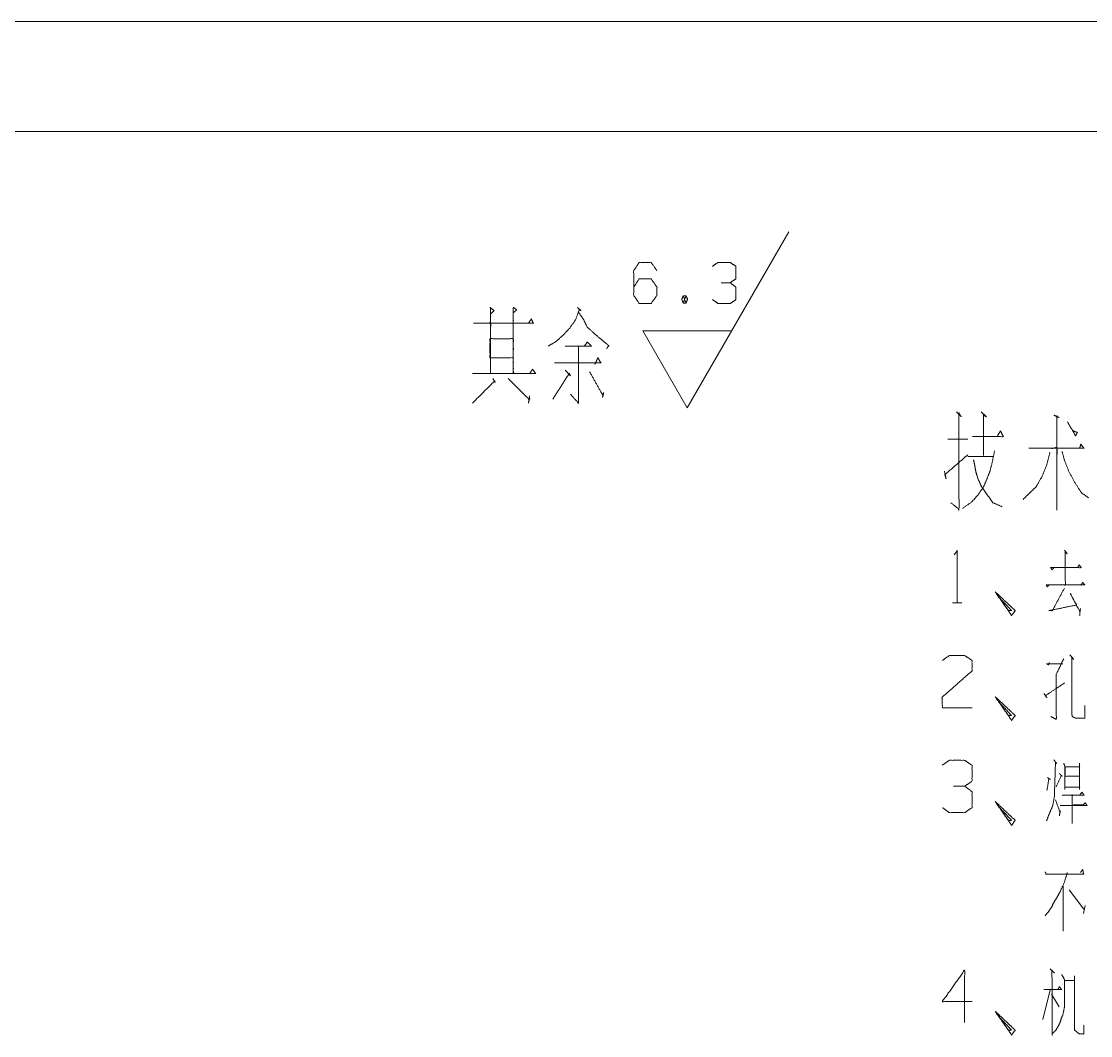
# Model space of a CAD drawing. Header units: millimetres. Extents: x 2210 to 79821, y -19430 to 2344.
# Drawn here: x 4901.49 to 4950.06, y 1743.77 to 1789.82 of the extents above; entities that cross this region are included whole.
import ezdxf

# ---------------------------------------------------------------- set-up
doc = ezdxf.new("R2010")
doc.units = ezdxf.units.MM
doc.layers.add('101', color=7, linetype='Continuous', true_color=0xffffff)

msp = doc.modelspace()

# ---------------------------------------------------------------- linework, layer by layer
at = {"layer": '101', "color": 133, "linetype": 'Continuous', "lineweight": 18}
for p, q in [((5006.467, 1789.822), (4586.467, 1789.822)), ((5001.467, 1784.822), (4611.467, 1784.822))]:
    msp.add_line(p, q, dxfattribs=at)
at = {"layer": '101', "color": 43, "linetype": 'Continuous', "lineweight": 18}
for p, q in [((4931.731, 1772.273), (4936.347, 1780.273)), ((4931.551, 1777.363), (4931.677, 1777.028)), ((4929.712, 1775.773), (4933.751, 1775.773)), ((4931.731, 1772.273), (4929.712, 1775.773))]:
    msp.add_line(p, q, dxfattribs=at)
at = {"layer": '101', "color": 72, "linetype": 'Continuous', "lineweight": 18}
for p, q in [((4943.573, 1770.853), (4944.474, 1770.853)), ((4944.474, 1770.066), (4945.614, 1770.066)), ((4943.785, 1763.416), (4944.209, 1763.416)), ((4948.815, 1750.553), (4948.815, 1748.503)), ((4949.08, 1750.378), (4949.752, 1749.503)), ((4949.805, 1749.678), (4949.734, 1749.303)), ((4948.214, 1745.841), (4947.878, 1744.491)), ((4948.285, 1745.641), (4948.62, 1745.066))]:
    msp.add_line(p, q, dxfattribs=at)
at = {"layer": '101', "color": 43, "linetype": 'Continuous', "lineweight": 18}
for points, knots in [([(4929.3, 1777.756), (4929.55, 1778.13), (4930.093, 1778.13), (4930.357, 1777.756), (4930.357, 1777.382), (4930.093, 1777.008), (4929.55, 1777.008), (4929.3, 1777.382), (4929.3, 1778.504), (4929.55, 1778.878), (4930.093, 1778.878), (4930.357, 1778.504)], [0, 0, 0.076963, 0.169763, 0.248074, 0.312018, 0.39033, 0.48313, 0.560092, 0.751926, 0.828889, 0.921689, 1, 1]), ([(4933.678, 1777.953), (4933.942, 1778.13), (4933.942, 1778.701), (4933.678, 1778.878), (4933.135, 1778.878), (4932.871, 1778.701)], [0, 0, 0.153872, 0.429849, 0.583721, 0.846128, 1, 1]), ([(4932.885, 1777.186), (4933.135, 1777.008), (4933.678, 1777.008), (4933.942, 1777.186), (4933.942, 1777.756), (4933.678, 1777.953), (4933.274, 1777.953)], [0, 0, 0.12412, 0.343693, 0.472448, 0.703377, 0.836727, 1, 1]), ([(4931.551, 1777.028), (4931.677, 1777.028), (4931.746, 1777.205), (4931.677, 1777.363), (4931.551, 1777.363), (4931.482, 1777.205), (4931.551, 1777.028), (4931.677, 1777.363)], [0, 0, 0.093983, 0.236792, 0.365957, 0.45994, 0.589105, 0.731914, 1, 1])]:
    msp.add_open_spline(points, degree=1, knots=knots, dxfattribs=at)
at = {"layer": '101', "color": 72, "linetype": 'Continuous', "lineweight": 18}
for points, knots in [([(4922.771, 1776.835), (4922.957, 1776.685), (4922.798, 1776.535), (4922.798, 1776.835), (4922.798, 1773.835), (4922.798, 1776.123), (4922.029, 1776.123), (4924.76, 1776.123), (4923.832, 1776.123), (4923.832, 1776.798), (4923.832, 1773.835), (4923.832, 1775.41), (4922.771, 1775.41), (4922.771, 1774.548), (4923.832, 1774.548), (4923.832, 1773.835), (4921.976, 1773.835), (4924.839, 1773.835), (4924.707, 1774.023), (4924.574, 1773.835)], [0, 0, 0.009717, 0.01862, 0.030836, 0.152989, 0.24613, 0.277436, 0.388627, 0.426411, 0.453896, 0.574522, 0.638652, 0.681834, 0.716953, 0.760134, 0.789145, 0.864711, 0.9813, 0.99065, 1, 1]), ([(4923.858, 1776.61), (4923.991, 1776.723), (4923.832, 1776.835)], [0, 0, 0.471535, 1, 1]), ([(4926.743, 1776.835), (4926.902, 1776.685), (4926.822, 1776.723), (4926.663, 1776.273), (4926.398, 1775.898), (4926.08, 1775.56), (4925.788, 1775.298), (4925.417, 1775.073)], [0, 0, 0.086309, 0.12102, 0.309421, 0.490705, 0.673783, 0.828666, 1, 1]), ([(4924.521, 1776.123), (4924.654, 1776.31), (4924.733, 1776.123)], [0, 0, 0.529971, 1, 1]), ([(4926.796, 1776.61), (4927.008, 1776.31), (4927.194, 1775.935), (4927.565, 1775.598), (4928.016, 1775.223), (4928.148, 1775.11), (4928.175, 1775.11), (4928.069, 1774.96)], [0, 0, 0.16272, 0.348027, 0.570218, 0.82989, 0.906889, 0.918635, 1, 1]), ([(4926.186, 1775.073), (4927.379, 1775.073), (4927.194, 1775.26), (4927.061, 1775.073)], [0, 0, 0.707431, 0.863851, 1, 1]), ([(4926.796, 1775.073), (4926.796, 1772.485), (4926.425, 1772.898)], [0, 0, 0.823415, 1, 1]), ([(4925.709, 1774.323), (4927.803, 1774.323), (4927.671, 1774.548), (4927.538, 1774.248)], [0, 0, 0.780475, 0.877786, 1, 1]), ([(4926.186, 1773.985), (4926.425, 1773.723), (4926.372, 1773.835), (4925.629, 1772.673)], [0, 0, 0.190889, 0.257814, 1, 1]), ([(4927.3, 1773.91), (4927.909, 1772.823), (4927.936, 1772.973), (4927.883, 1772.748)], [0, 0, 0.764772, 0.858208, 1, 1]), ([(4922.904, 1773.61), (4923.01, 1773.423), (4922.984, 1773.498), (4921.976, 1772.485)], [0, 0, 0.125001, 0.171159, 1, 1]), ([(4923.593, 1773.61), (4924.574, 1772.635), (4924.574, 1772.823), (4924.521, 1772.485)], [0, 0, 0.723289, 0.821343, 1, 1]), ([(4943.97, 1772.091), (4944.182, 1771.866), (4944.076, 1772.016), (4944.076, 1767.666), (4943.705, 1767.966)], [0, 0, 0.058123, 0.092657, 0.910297, 1, 1]), ([(4945.084, 1772.091), (4945.322, 1771.866), (4945.19, 1771.941), (4945.19, 1770.103)], [0, 0, 0.1415, 0.207222, 1, 1]), ([(4948.392, 1771.941), (4948.631, 1771.828), (4948.525, 1771.866), (4948.525, 1767.628), (4948.525, 1770.441), (4947.252, 1770.441), (4949.745, 1770.441), (4949.612, 1770.628), (4949.559, 1770.441)], [0, 0, 0.022712, 0.032395, 0.397208, 0.639341, 0.748901, 0.963456, 0.983224, 1, 1]), ([(4949.002, 1771.641), (4949.373, 1771.003), (4949.453, 1771.153), (4949.267, 1771.228)], [0, 0, 0.665981, 0.819264, 1, 1]), ([(4944.686, 1770.966), (4946.091, 1770.966), (4945.959, 1771.228), (4945.826, 1771.003)], [0, 0, 0.716786, 0.866795, 1, 1]), ([(4943.414, 1769.391), (4943.493, 1769.053), (4943.44, 1769.241), (4944.474, 1770.141)], [0, 0, 0.181314, 0.283201, 1, 1]), ([(4945.694, 1770.328), (4945.588, 1769.803), (4945.481, 1769.391), (4945.349, 1769.053), (4945.19, 1768.678), (4944.925, 1768.303), (4944.66, 1768.003), (4944.235, 1767.703)], [0, 0, 0.172181, 0.309103, 0.425675, 0.556624, 0.704265, 0.83297, 1, 1]), ([(4944.739, 1769.916), (4944.792, 1769.653), (4944.845, 1769.353), (4944.951, 1769.016), (4945.11, 1768.678), (4945.614, 1767.966), (4946.038, 1767.778)], [0, 0, 0.101605, 0.217186, 0.351415, 0.492965, 0.824034, 1, 1]), ([(4948.207, 1770.253), (4948.074, 1769.728), (4947.836, 1769.128), (4947.571, 1768.678), (4946.987, 1768.116)], [0, 0, 0.214892, 0.47114, 0.678415, 1, 1]), ([(4948.764, 1770.291), (4948.87, 1769.878), (4949.082, 1769.353), (4949.347, 1768.866), (4949.639, 1768.416), (4949.957, 1768.191)], [0, 0, 0.172226, 0.401183, 0.625583, 0.842426, 1, 1]), ([(4943.855, 1765.591), (4943.997, 1765.791), (4943.997, 1763.416)], [0, 0, 0.093484, 1, 1]), ([(4948.868, 1765.816), (4948.992, 1765.641), (4948.903, 1765.716), (4948.903, 1764.241), (4948.037, 1764.241), (4949.787, 1764.241), (4949.699, 1764.341), (4949.593, 1764.216)], [0, 0, 0.045422, 0.069988, 0.38259, 0.566135, 0.936975, 0.965255, 1, 1]), ([(4948.391, 1765.016), (4948.302, 1764.916), (4948.249, 1765.016), (4949.628, 1765.016), (4949.54, 1765.141), (4949.469, 1765.016)], [0, 0, 0.069432, 0.128318, 0.84562, 0.925278, 1, 1]), ([(4948.161, 1764.216), (4948.09, 1764.141), (4948.037, 1764.241)], [0, 0, 0.476598, 1, 1]), ([(4948.868, 1764.091), (4948.32, 1763.066), (4948.161, 1763.066), (4949.416, 1763.316), (4949.133, 1763.841), (4949.575, 1763.016), (4949.593, 1763.166), (4949.557, 1762.841)], [0, 0, 0.252057, 0.286556, 0.564055, 0.693379, 0.896345, 0.929101, 1, 1]), ([(4945.867, 1763.691), (4946.468, 1763.066), (4946.326, 1763.066), (4945.725, 1763.916), (4946.468, 1762.841), (4946.627, 1763.066), (4945.725, 1763.916)], [0, 0, 0.178022, 0.207052, 0.420793, 0.68903, 0.745607, 1, 1]), ([(4943.325, 1760.803), (4943.643, 1761.028), (4944.333, 1761.028), (4944.668, 1760.803), (4944.668, 1760.328), (4943.307, 1759.128), (4943.325, 1758.653), (4944.668, 1758.653)], [0, 0, 0.069694, 0.192979, 0.265274, 0.350225, 0.674742, 0.759752, 1, 1]), ([(4948.179, 1760.703), (4948.143, 1760.603), (4948.055, 1760.653), (4948.797, 1760.653)], [0, 0, 0.111634, 0.218533, 1, 1]), ([(4948.833, 1760.878), (4948.497, 1760.178), (4948.497, 1758.128), (4948.249, 1758.253)], [0, 0, 0.250155, 0.910671, 1, 1]), ([(4949.115, 1761.053), (4949.292, 1760.853), (4949.204, 1760.903), (4949.204, 1758.378), (4949.221, 1758.253), (4949.38, 1758.178), (4949.787, 1758.178), (4949.787, 1758.753)], [0, 0, 0.063898, 0.088201, 0.692694, 0.722921, 0.765025, 0.862344, 1, 1]), ([(4947.931, 1759.303), (4948.073, 1759.103), (4948.002, 1759.203), (4948.868, 1759.778)], [0, 0, 0.174079, 0.261125, 1, 1]), ([(4945.867, 1758.928), (4946.468, 1758.303), (4946.326, 1758.303), (4945.725, 1759.153), (4946.468, 1758.078), (4946.627, 1758.303), (4945.725, 1759.153)], [0, 0, 0.178022, 0.207052, 0.420793, 0.68903, 0.745607, 1, 1]), ([(4948.391, 1756.291), (4948.514, 1756.116), (4948.461, 1756.191), (4948.408, 1754.616), (4948.338, 1754.216), (4948.179, 1753.841), (4948.055, 1753.516)], [0, 0, 0.070416, 0.10059, 0.618408, 0.751885, 0.88573, 1, 1]), ([(4944.333, 1755.091), (4944.668, 1755.316), (4944.668, 1756.041), (4944.333, 1756.266), (4943.643, 1756.266), (4943.307, 1756.041)], [0, 0, 0.153871, 0.429848, 0.583719, 0.846116, 1, 1]), ([(4948.833, 1756.141), (4948.886, 1755.991), (4948.886, 1754.941), (4948.886, 1755.041), (4949.557, 1755.041), (4949.557, 1754.941), (4949.557, 1756.141), (4949.557, 1755.966), (4948.903, 1755.966), (4948.903, 1755.541), (4949.54, 1755.541)], [0, 0, 0.030769, 0.233822, 0.253158, 0.383042, 0.402378, 0.63444, 0.668282, 0.794752, 0.876943, 1, 1]), ([(4948.09, 1755.491), (4948.232, 1755.391), (4948.161, 1755.441), (4948.073, 1754.891)], [0, 0, 0.212011, 0.318009, 1, 1]), ([(4948.638, 1755.666), (4948.762, 1755.541), (4948.726, 1755.591), (4948.497, 1755.066)], [0, 0, 0.2171, 0.292679, 1, 1]), ([(4943.325, 1754.116), (4943.643, 1753.891), (4944.333, 1753.891), (4944.668, 1754.116), (4944.668, 1754.841), (4944.333, 1755.091), (4943.82, 1755.091)], [0, 0, 0.124124, 0.343691, 0.472446, 0.703377, 0.836727, 1, 1]), ([(4945.867, 1754.166), (4946.468, 1753.541), (4946.326, 1753.541), (4945.725, 1754.391), (4946.468, 1753.316), (4946.627, 1753.541), (4945.725, 1754.391)], [0, 0, 0.178022, 0.207052, 0.420793, 0.68903, 0.745607, 1, 1]), ([(4948.461, 1754.466), (4948.673, 1753.891), (4948.673, 1753.991), (4948.638, 1753.741)], [0, 0, 0.634877, 0.738453, 1, 1]), ([(4948.673, 1754.216), (4949.893, 1754.216), (4949.805, 1754.341), (4949.716, 1754.241), (4949.221, 1754.241), (4949.221, 1754.716), (4949.221, 1753.391)], [0, 0, 0.320861, 0.36114, 0.396253, 0.526453, 0.651416, 1, 1]), ([(4948.762, 1754.691), (4949.752, 1754.691), (4949.663, 1754.816), (4949.575, 1754.716)], [0, 0, 0.775503, 0.895429, 1, 1]), ([(4947.984, 1751.203), (4948.037, 1751.103), (4949.734, 1751.103), (4949.699, 1751.303), (4949.593, 1751.178)], [0, 0, 0.051996, 0.831395, 0.924689, 1, 1]), ([(4948.992, 1751.103), (4948.992, 1751.178), (4948.868, 1750.728), (4948.673, 1750.303), (4948.55, 1750.078), (4948.408, 1749.853), (4948.285, 1749.603), (4948.126, 1749.378), (4947.984, 1749.203)], [0, 0, 0.03245, 0.234393, 0.436617, 0.547718, 0.662712, 0.783416, 0.902641, 1, 1]), ([(4944.668, 1745.316), (4943.325, 1745.316), (4944.333, 1746.741), (4944.333, 1744.366)], [0, 0, 0.24587, 0.565296, 1, 1]), ([(4948.214, 1746.791), (4948.408, 1746.616), (4948.302, 1746.716), (4948.302, 1743.766)], [0, 0, 0.077914, 0.121329, 1, 1]), ([(4948.744, 1746.541), (4948.868, 1746.316), (4948.868, 1745.066), (4948.797, 1744.716), (4948.726, 1744.566), (4948.673, 1744.366), (4948.585, 1744.191), (4948.479, 1744.016), (4948.338, 1743.866)], [0, 0, 0.0903, 0.529923, 0.6555, 0.713821, 0.786588, 0.855531, 0.927508, 1, 1]), ([(4948.886, 1746.266), (4949.327, 1746.266), (4949.327, 1746.466), (4949.327, 1744.016), (4949.451, 1743.916), (4949.54, 1743.841), (4949.752, 1743.841), (4949.752, 1744.241)], [0, 0, 0.111049, 0.16131, 0.777054, 0.817035, 0.846171, 0.899471, 1, 1]), ([(4947.931, 1745.866), (4948.726, 1745.866), (4948.638, 1745.991), (4948.567, 1745.841)], [0, 0, 0.71379, 0.851178, 1, 1]), ([(4945.867, 1744.641), (4946.468, 1744.016), (4946.326, 1744.016), (4945.725, 1744.866), (4946.468, 1743.791), (4946.627, 1744.016), (4945.725, 1744.866)], [0, 0, 0.178022, 0.207052, 0.420793, 0.68903, 0.745607, 1, 1])]:
    msp.add_open_spline(points, degree=1, knots=knots, dxfattribs=at)

doc.saveas('drawing.dxf')
